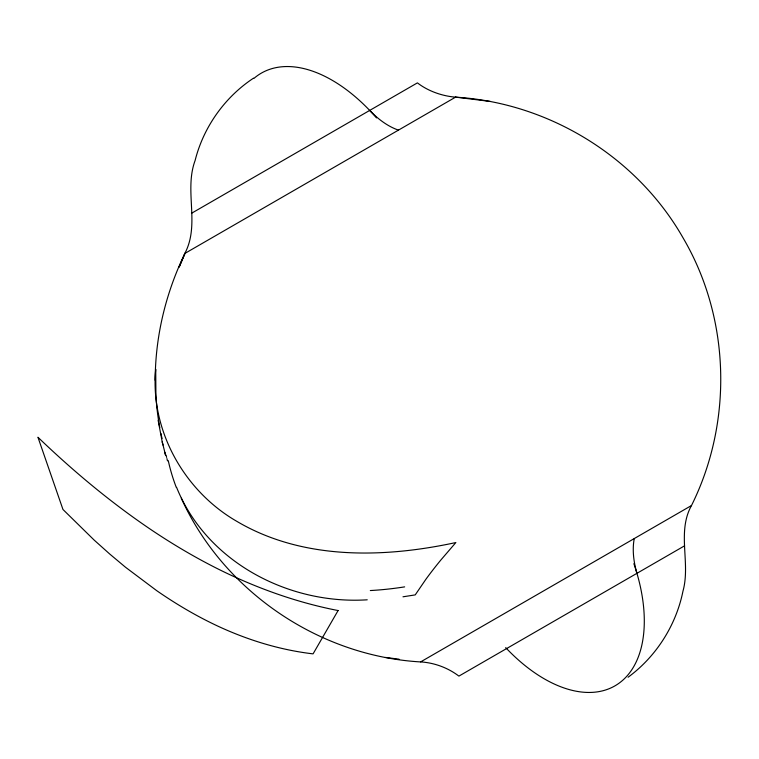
<?xml version="1.0" encoding="UTF-8"?>
<svg xmlns="http://www.w3.org/2000/svg" width="759" height="759" viewBox="0 0 759 759"><rect width="100%" height="100%" fill="white"/><g stroke="black" fill="none" stroke-linecap="round" stroke-linejoin="round"><path stroke-width="1.14" d="M402.982 596.802L415.23 594.895L425.846 579.345A199.626 51.546 -40.9 0 1 440.97 559.867L455.855 542.552C383.466 558.197 302.414 560.199 236.694 521.272C184.162 490.969 149.94 430.22 155.718 369.272L155.918 395.297A199.626 154.627 90 0 0 159.409 425.524L159.788 427.516M155.197 380.306C155.234 336.389 165.804 292.87 184.93 253.392L179.228 266.912L184.93 253.392M184.788 253.478C200.291 224.37 183.868 190.813 195.11 160.51C203.488 127.095 224.787 97.095 253.553 78.149M191.723 213.165L417.412 82.873C428.247 91.298 442.554 96.118 455.533 97.161C548.596 102.664 637.01 156.847 683.157 238.041C730.424 318.581 733.004 422.108 691.496 505.513C676.677 532.211 690.813 562.969 682.958 591.204C676.07 625.369 656.155 656.601 628.082 677.246M691.43 505.56L420.59 661.924C318.837 656.042 223.364 591.176 181.287 498.198M184.76 253.497L455.713 97.067M684.58 545.816L458.901 676.108C447.914 667.74 434.423 662.787 420.647 661.895M367.233 599.809C288.762 604.847 206.59 562.087 176.581 487.354M455.58 97.133L490.286 101.44M385.42 657.427L399.054 659.182M158.128 420.296L162.208 441.842L165.557 455.163L164.855 452.364M166.914 458.559L167.483 460.846M162.208 441.842L162.995 445.03M166.107 455.125L166.629 457.421M161.61 436.491L162.065 438.493M160.965 433.503L161.382 435.495M636.943 573.32A70.748 40.844 60 0 1 634.258 538.567M633.869 563.681A141.487 81.687 60 0 1 617.257 684.438A141.487 81.687 60 0 1 505.684 647.626M398.447 130.121A70.748 40.844 60 0 1 369.69 110.425M253.961 78.376A141.487 81.687 60 0 1 376.502 117.901M404.661 586.868A278.733 183.194 -26.4 0 1 370.316 590.549M176.316 487.458A278.961 226.191 -23.1 0 1 168.261 460.628M338.087 610.549L313.078 653.869C280.593 650.046 248.961 640.435 219.285 626.792A443.531 256.077 60 0 1 156.752 590.692L125.491 567.229L109.856 554.136L94.23 540.152L62.959 509.469L37.95 437.26C72.959 470.846 110.292 502.116 150.5 529.317A638.082 368.4 60 0 0 225.537 572.647C261.333 589.781 299.103 602.959 338.087 610.549"/></g></svg>
